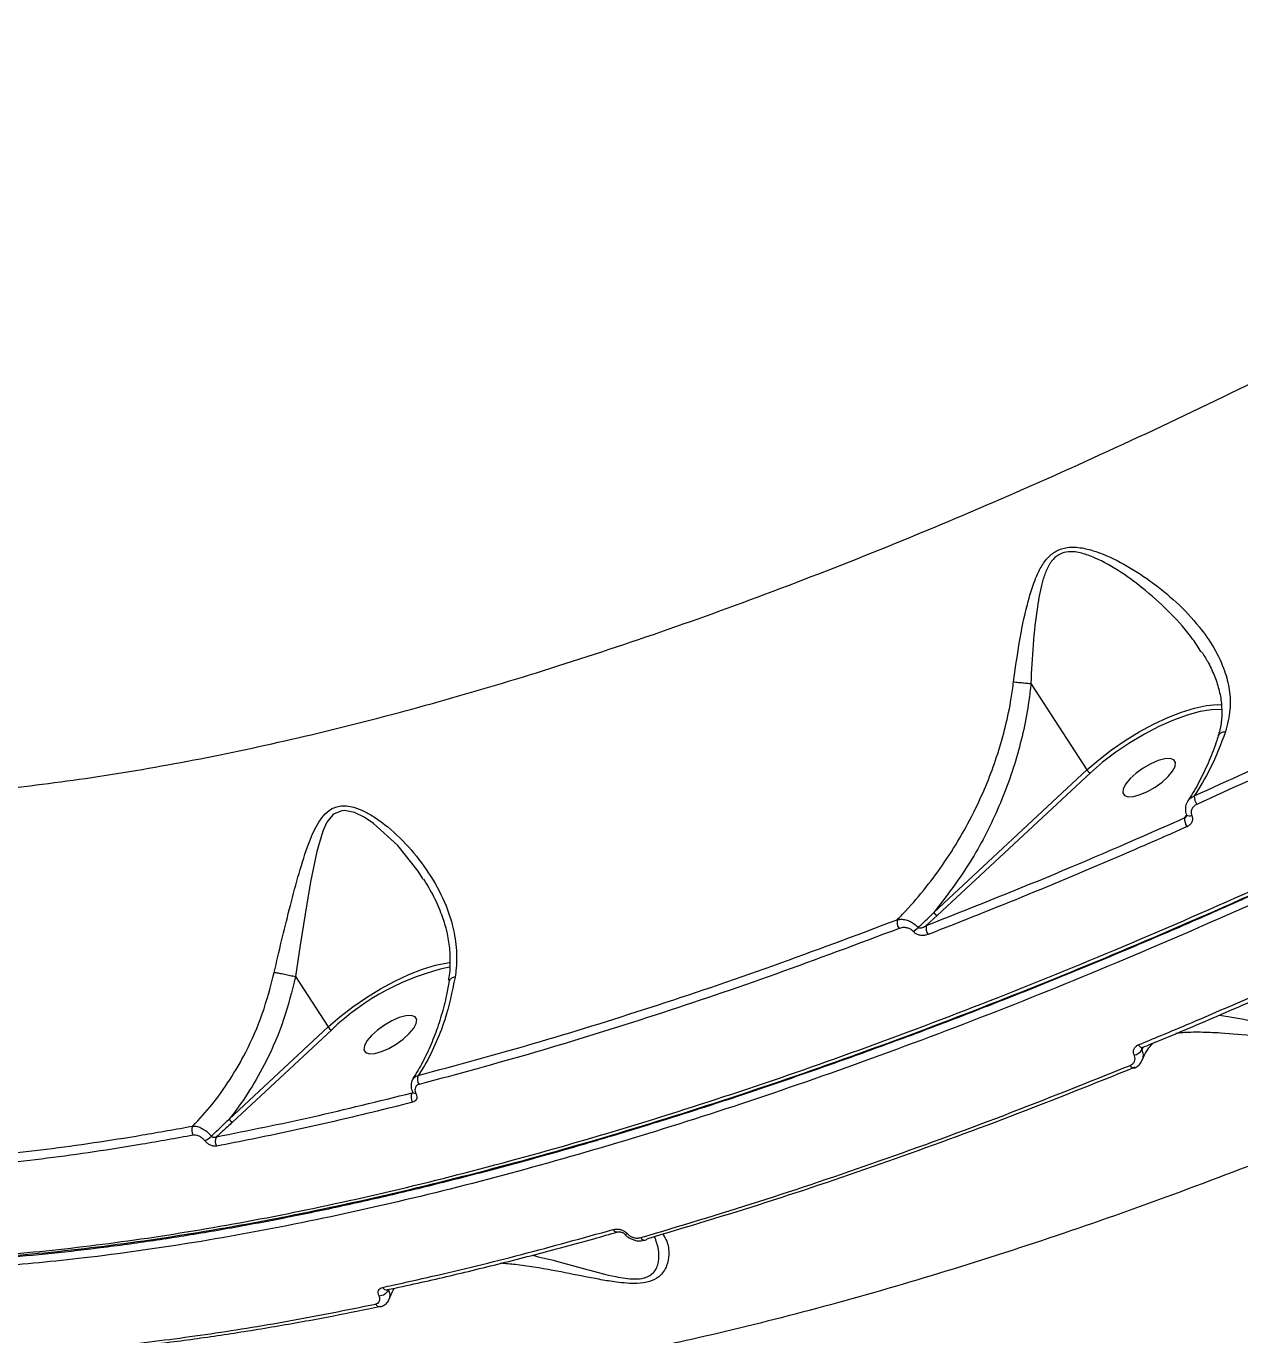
# Model space of a CAD drawing. Header units: millimetres. Extents: x -6523 to 7556, y -5559 to 6101.
# Drawn here: x 1346.2 to 1524.2, y -1875.1 to -1683.3 of the extents above; entities that cross this region are included whole.
import ezdxf

# ---------------------------------------------------------------- set-up
doc = ezdxf.new("R2010")
doc.units = ezdxf.units.MM
for name, color, linetype in [('DIKOM_ОБЪЕКТ', 7, 'Continuous'), ('DIKOM_РАЗМЕР_ЗОНА', 7, 'Continuous'), ('DIKOM_РАЗМЕР_ОБЪЕКТА', 7, 'Continuous')]:
    doc.layers.add(name, color=color, linetype=linetype)
doc.styles.add('style1', font='arial.ttf', dxfattribs={"width": 0.8})
doc.dimstyles.new('1-50', dxfattribs={"dimtxt": 300, "dimasz": 200, "dimexe": 100, "dimexo": 0, "dimgap": 100, "dimtad": 1, "dimtxsty": 'style1', "dimcen": 200, "dimclrd": 7, "dimclre": 7, "dimclrt": 7, "dimadec": 1, "dimazin": 2, "dimtfac": 1, "dimtmove": 0, "dimatfit": 2, "dimfxl": 0, "dimlwd": 25, "dimlwe": 18, "dimarcsym": 0})

# ---------------------------------------------------------------- blocks, each defined once
blk = doc.blocks.new('*D10')
at = {"layer": 'Defpoints', "color": 0, "transparency": 16777216}
for p in [(-1823.23, 4314.24), (3842.01, -3170.82), (6537.88, -3170.82)]:
    blk.add_point(p, dxfattribs=at)
at = {"layer": 'DIKOM_РАЗМЕР_ОБЪЕКТА', "color": 7, "lineweight": 18, "transparency": 16777216}
for p, q in [((-1823.23, 4314.24), (6637.88, 4314.24)), ((3842.01, -3170.82), (6637.88, -3170.82))]:
    blk.add_line(p, q, dxfattribs=at)
at = {"layer": 'DIKOM_РАЗМЕР_ОБЪЕКТА', "color": 7, "lineweight": 25, "transparency": 16777216}
blk.add_line((6537.88, 3914.24), (6537.88, -2770.82), dxfattribs=at)
at = {"layer": 'DIKOM_РАЗМЕР_ОБЪЕКТА', "color": 7, "transparency": 16777216}
for points in [[(6471.22, 3914.24), (6604.55, 3914.24), (6537.88, 4314.24)], [(6471.22, -2770.82), (6604.55, -2770.82), (6537.88, -3170.82)]]:
    blk.add_solid(points, dxfattribs=at)
at = {"layer": 'DIKOM_РАЗМЕР_ОБЪЕКТА', "color": 7, "transparency": 16777216, "insert": (6304.71, 207.11), "char_height": 300, "attachment_point": 5, "rotation": 90, "style": 'style1'}
blk.add_mtext('7500', dxfattribs=at)
blk = doc.blocks.new('*D11')
at = {"layer": 'Defpoints', "color": 0, "transparency": 16777216}
for p in [(-5022.71, -299.32), (4115.33, -1753.09), (4115.33, -4391.39)]:
    blk.add_point(p, dxfattribs=at)
at = {"layer": 'DIKOM_РАЗМЕР_ОБЪЕКТА', "color": 7, "lineweight": 18, "transparency": 16777216}
for p, q in [((-5022.71, -299.32), (-5022.71, -4491.39)), ((4115.33, -1753.09), (4115.33, -4491.39))]:
    blk.add_line(p, q, dxfattribs=at)
at = {"layer": 'DIKOM_РАЗМЕР_ОБЪЕКТА', "color": 7, "lineweight": 25, "transparency": 16777216}
blk.add_line((-4622.71, -4391.39), (3715.33, -4391.39), dxfattribs=at)
at = {"layer": 'DIKOM_РАЗМЕР_ОБЪЕКТА', "color": 7, "transparency": 16777216}
for points in [[(-4622.71, -4324.73), (-4622.71, -4458.06), (-5022.71, -4391.39)], [(3715.33, -4324.73), (3715.33, -4458.06), (4115.33, -4391.39)]]:
    blk.add_solid(points, dxfattribs=at)
at = {"layer": 'DIKOM_РАЗМЕР_ОБЪЕКТА', "color": 7, "transparency": 16777216, "insert": (-175.12, -4158.22), "char_height": 300, "attachment_point": 5, "style": 'style1'}
blk.add_mtext('9150', dxfattribs=at)
blk = doc.blocks.new('*D12')
at = {"layer": 'Defpoints', "color": 0, "transparency": 16777216}
for p in [(-6522.71, -395.62), (6102.86, -1877.31), (6102.86, -5458.89)]:
    blk.add_point(p, dxfattribs=at)
at = {"layer": 'DIKOM_РАЗМЕР_ЗОНА', "color": 7, "lineweight": 18, "transparency": 16777216}
for p, q in [((-6522.71, -395.62), (-6522.71, -5558.89)), ((6102.86, -1877.31), (6102.86, -5558.89))]:
    blk.add_line(p, q, dxfattribs=at)
at = {"layer": 'DIKOM_РАЗМЕР_ЗОНА', "color": 7, "lineweight": 25, "transparency": 16777216}
blk.add_line((-6122.71, -5458.89), (5702.86, -5458.89), dxfattribs=at)
at = {"layer": 'DIKOM_РАЗМЕР_ЗОНА', "color": 7, "transparency": 16777216}
for points in [[(-6122.71, -5392.23), (-6122.71, -5525.56), (-6522.71, -5458.89)], [(5702.86, -5392.23), (5702.86, -5525.56), (6102.86, -5458.89)]]:
    blk.add_solid(points, dxfattribs=at)
at = {"layer": 'DIKOM_РАЗМЕР_ЗОНА', "color": 7, "transparency": 16777216, "insert": (78.38, -5225.72), "char_height": 300, "attachment_point": 5, "style": 'style1'}
blk.add_mtext('12600', dxfattribs=at)
blk = doc.blocks.new('*D13')
at = {"layer": 'Defpoints', "color": 0, "transparency": 16777216}
for p in [(-2358.18, 6101.03), (4341.71, -4605.15), (7455.88, -4605.15)]:
    blk.add_point(p, dxfattribs=at)
at = {"layer": 'DIKOM_РАЗМЕР_ЗОНА', "color": 7, "lineweight": 18, "transparency": 16777216}
for p, q in [((-2358.18, 6101.03), (7555.88, 6101.03)), ((4341.71, -4605.15), (7555.88, -4605.15))]:
    blk.add_line(p, q, dxfattribs=at)
at = {"layer": 'DIKOM_РАЗМЕР_ЗОНА', "color": 7, "lineweight": 25, "transparency": 16777216}
blk.add_line((7455.88, 5701.03), (7455.88, -4205.15), dxfattribs=at)
at = {"layer": 'DIKOM_РАЗМЕР_ЗОНА', "color": 7, "transparency": 16777216}
for points in [[(7389.22, 5701.03), (7522.55, 5701.03), (7455.88, 6101.03)], [(7389.22, -4205.15), (7522.55, -4205.15), (7455.88, -4605.15)]]:
    blk.add_solid(points, dxfattribs=at)
at = {"layer": 'DIKOM_РАЗМЕР_ЗОНА', "color": 7, "transparency": 16777216, "insert": (7222.71, 375.61), "char_height": 300, "attachment_point": 5, "rotation": 90, "style": 'style1'}
blk.add_mtext('10700', dxfattribs=at)

msp = doc.modelspace()

# ---------------------------------------------------------------- linework, layer by layer
at = {"layer": 'DIKOM_ОБЪЕКТ', "color": 7, "linetype": 'Continuous', "lineweight": 15}
for p, q in [((1493.574, -1779.645), (1501.797, -1792.303)), ((1479.322, -1813.211), (1501.797, -1792.303)), ((1502.321, -1792.714), (1479.847, -1813.622)), ((1516.119, -1799.335), (1516.42, -1798.936)), ((1404.442, -1808.349), (1404.342, -1808.182)), ((1479.847, -1813.622), (1478.233, -1815.116)), ((1385.708, -1822.601), (1390.5, -1829.977)), ((1375.968, -1843.496), (1390.5, -1829.977)), ((1391.024, -1830.388), (1376.493, -1843.906)), ((1509.977, -1832.967), (1509.845, -1833.331)), ((1402.82, -1839.636), (1402.864, -1839.577)), ((1399.167, -1868.507), (1399.201, -1868.503)), ((1398.168, -1870.957), (1398.127, -1870.967))]:
    msp.add_line(p, q, dxfattribs=at)
at = {"layer": 'DIKOM_ОБЪЕКТ', "color": 7, "linetype": 'Continuous', "lineweight": 15, "flags": 128}
for points in [[(1501.797, -1792.303), (1503.525, -1790.801), (1505.408, -1789.347), (1507.405, -1787.972), (1509.474, -1786.707), (1511.568, -1785.58), (1513.643, -1784.614), (1515.653, -1783.831), (1517.555, -1783.247), (1519.308, -1782.875), (1520.873, -1782.724), (1521.621, -1782.734)], [(1521.601, -1783.44), (1521.57, -1783.438), (1520.084, -1783.473), (1518.376, -1783.748), (1516.488, -1784.256), (1514.466, -1784.985), (1512.358, -1785.919), (1510.216, -1787.033), (1508.09, -1788.302), (1506.034, -1789.695), (1504.095, -1791.177), (1502.321, -1792.714)], [(1514.723, -1791.778), (1514.789, -1791.201), (1514.542, -1790.804), (1514.002, -1790.619), (1513.213, -1790.661), (1512.238, -1790.927), (1511.157, -1791.394), (1510.057, -1792.025), (1509.027, -1792.77), (1508.151, -1793.567), (1507.5, -1794.351), (1507.126, -1795.061), (1507.059, -1795.638), (1507.306, -1796.034), (1507.846, -1796.219), (1508.636, -1796.178), (1509.61, -1795.912), (1510.692, -1795.445), (1511.792, -1794.814), (1512.821, -1794.069), (1513.698, -1793.272), (1514.349, -1792.487), (1514.723, -1791.778)], [(1404.342, -1808.182), (1403.722, -1807.147), (1400.703, -1803.373), (1397.164, -1800.152), (1395.793, -1799.232), (1394.361, -1798.545), (1392.914, -1798.257), (1392.494, -1798.286), (1391.401, -1798.725), (1391.182, -1798.898), (1390.336, -1799.95), (1389.722, -1801.255), (1388.841, -1804.233), (1387.931, -1808.715), (1387.141, -1813.461), (1386.415, -1817.991), (1385.702, -1822.592), (1385.702, -1822.596), (1385.702, -1822.596)], [(1517.177, -1799.006), (1516.961, -1799.053), (1516.767, -1799.068), (1516.605, -1799.049), (1516.486, -1798.999), (1516.417, -1798.92), (1516.415, -1798.918)], [(1390.5, -1829.977), (1392.228, -1828.475), (1394.111, -1827.02), (1396.109, -1825.646), (1398.177, -1824.381), (1400.271, -1823.254), (1402.346, -1822.288), (1404.356, -1821.504), (1406.258, -1820.921), (1408.011, -1820.549), (1408.451, -1820.486)], [(1403.426, -1829.452), (1403.492, -1828.875), (1403.246, -1828.478), (1402.706, -1828.293), (1401.916, -1828.335), (1400.942, -1828.6), (1399.86, -1829.068), (1398.76, -1829.699), (1397.73, -1830.443), (1396.854, -1831.24), (1396.203, -1832.025), (1395.829, -1832.735), (1395.763, -1833.311), (1396.009, -1833.708), (1396.549, -1833.893), (1397.339, -1833.851), (1398.313, -1833.586), (1399.395, -1833.119), (1400.495, -1832.487), (1401.524, -1831.743), (1402.401, -1830.946), (1403.052, -1830.161), (1403.426, -1829.452)], [(1509.913, -1832.999), (1509.836, -1833.015), (1509.743, -1832.997), (1509.641, -1832.945), (1509.535, -1832.86), (1509.429, -1832.745), (1509.326, -1832.604)], [(1508.717, -1836.002), (1508.713, -1836.003), (1508.631, -1836.016), (1508.538, -1835.994), (1508.438, -1835.94), (1508.335, -1835.856), (1508.232, -1835.743), (1508.133, -1835.607)], [(1403.37, -1839.713), (1403.215, -1839.717), (1403.084, -1839.696), (1402.981, -1839.653), (1402.911, -1839.588), (1402.897, -1839.564)], [(1433.995, -1860.328), (1434.019, -1860.347), (1434.055, -1860.359), (1434.101, -1860.36), (1434.157, -1860.352), (1434.222, -1860.334), (1434.295, -1860.307), (1434.374, -1860.27)]]:
    msp.add_lwpolyline(points, dxfattribs=at)
at = {"layer": 'DIKOM_ОБЪЕКТ', "color": 7, "linetype": 'Continuous', "lineweight": 15}
for centre, radius, start, end in [((1502.565, -1791.862), 0.886, 209.86848, 254.02901), ((1519.544, -1796.179), 2.007, 177.88606, 215.42532), ((1517.992, -1799.506), 1.881, 174.79602, 216.11671), ((1475.591, -1814.58), 1.651, 168.65153, 215.30012), ((1480.09, -1812.771), 0.885, 209.83826, 254.05923), ((1474.734, -1813.255), 3.147, 300.22431, 317.16892), ((1479.792, -1815.49), 1.603, 166.53302, 216.03094), ((1415.872, -1856.307), 35.906, 102.06943, 133.7914), ((1391.268, -1829.536), 0.886, 209.86107, 254.03642), ((1508.441, -1832.496), 1.634, 280.18281, 329.2686), ((1404.961, -1837.645), 1.354, 155.15244, 214.32222), ((1403.984, -1840.255), 1.319, 151.98629, 214.75831), ((1376.736, -1843.055), 0.885, 209.83826, 254.05923), ((1371.764, -1845.146), 1.272, 149.38537, 213.48844), ((1371.119, -1843.754), 3.171, 294.16802, 315.41004), ((1375.208, -1846.753), 1.257, 147.01034, 213.9554), ((1432.897, -1859.402), 0.633, 204.51366, 279.15717), ((1436.945, -1860.575), 0.646, 205.11585, 276.04552), ((1436.9, -1860.839), 0.395, 286.53777, 325.34856), ((1399.085, -1867.844), 0.665, 206.70048, 278.79638), ((1397.961, -1867.792), 1.573, 270.60914, 332.76129), ((1398.059, -1870.292), 0.679, 207.41945, 275.78003)]:
    msp.add_arc(centre, radius, start, end, dxfattribs=at)
for points, knots in [([(1896.514, -1532.898), (1894.405, -1535.661), (1888.721, -1543.105), (1878.689, -1555.396), (1866.235, -1569.765), (1852.788, -1584.381), (1838.372, -1599.197), (1823.009, -1614.169), (1807.038, -1628.965), (1790.529, -1643.538), (1773.561, -1657.849), (1755.857, -1672.131), (1737.448, -1686.33), (1718.383, -1700.395), (1699.08, -1714.017), (1679.612, -1727.159), (1660.054, -1739.795), (1640.085, -1752.133), (1619.76, -1764.114), (1599.141, -1775.688), (1578.683, -1786.601), (1558.452, -1796.828), (1538.508, -1806.366), (1518.526, -1815.369), (1498.576, -1823.781), (1478.728, -1831.559), (1459.421, -1838.531), (1440.707, -1844.692), (1422.627, -1850.056), (1404.885, -1854.709), (1387.558, -1858.604), (1370.72, -1861.708), (1355.418, -1863.859), (1341.577, -1865.189), (1329.099, -1865.834), (1317.183, -1865.868), (1305.871, -1865.283), (1295.282, -1864.088), (1285.464, -1862.291), (1277.316, -1860.2), (1272.608, -1858.55), (1270.691, -1857.879)], [0, 0, 0, 0, 0.01565226, 0.04216821, 0.06870456, 0.09522035, 0.1225065, 0.14981457, 0.17710085, 0.20361671, 0.23015307, 0.25666881, 0.28395493, 0.31126326, 0.33854925, 0.36506512, 0.39160119, 0.41811705, 0.44540335, 0.47271155, 0.49999758, 0.52651341, 0.55304974, 0.57956567, 0.60685169, 0.6341598, 0.66144598, 0.68796179, 0.71449806, 0.74101385, 0.76829978, 0.79560821, 0.82289417, 0.84597237, 0.86907736, 0.89218249, 0.91550648, 0.9388305, 0.96156391, 0.98434868, 1, 1, 1, 1]), ([(1869.65, -1619.993), (1866.017, -1623.844), (1858.745, -1631.551), (1847.107, -1643.176), (1834.972, -1654.811), (1822.144, -1666.589), (1808.633, -1678.483), (1794.447, -1690.465), (1779.81, -1702.339), (1764.326, -1714.409), (1747.985, -1726.63), (1730.803, -1738.946), (1713.107, -1751.101), (1694.939, -1763.043), (1676.352, -1774.723), (1657.776, -1785.869), (1639.277, -1796.457), (1620.916, -1806.474), (1602.371, -1816.096), (1583.699, -1825.268), (1564.964, -1833.949), (1546.595, -1841.938), (1528.645, -1849.226), (1511.16, -1855.818), (1493.837, -1861.827), (1476.747, -1867.205), (1459.955, -1871.918), (1444.893, -1875.603), (1431.483, -1878.421), (1419.584, -1880.544), (1408.048, -1882.208), (1396.92, -1883.404), (1386.246, -1884.13), (1376.031, -1884.377), (1366.236, -1884.182), (1360.12, -1883.649), (1357.062, -1883.382)], [0, 0, 0, 0, 0.0277653, 0.0555639, 0.0833623, 0.1111276, 0.1400314, 0.1689729, 0.1979142, 0.226818, 0.2582448, 0.2896958, 0.3211226, 0.3534673, 0.3858386, 0.4181832, 0.4495061, 0.4808532, 0.5121759, 0.5444125, 0.5766757, 0.6089125, 0.6401611, 0.6714336, 0.7026822, 0.734841, 0.7670266, 0.7991857, 0.8241463, 0.8491072, 0.8742669, 0.8994269, 0.9244694, 0.9495121, 0.9747561, 1, 1, 1, 1]), ([(1239.375, -1764.113), (1239.918, -1765.114), (1241.72, -1768.442), (1245.831, -1773.323), (1251.638, -1778.766), (1258.391, -1783.44), (1266.125, -1787.47), (1274.877, -1790.8), (1284.632, -1793.404), (1295.182, -1795.226), (1306.47, -1796.275), (1318.427, -1796.581), (1331.245, -1796.147), (1344.915, -1794.944), (1359.408, -1792.957), (1374.415, -1790.227), (1389.873, -1786.779), (1405.709, -1782.655), (1422.173, -1777.788), (1439.233, -1772.163), (1456.842, -1765.782), (1474.628, -1758.779), (1492.528, -1751.19), (1510.475, -1743.062), (1528.745, -1734.27), (1547.287, -1724.817), (1566.042, -1714.72), (1583.298, -1704.928), (1599.028, -1695.625), (1608.47, -1689.775), (1613.196, -1686.847)], [0, 0, 0, 0, 0.0161442, 0.0536236, 0.0900464, 0.1264971, 0.1629199, 0.2003996, 0.2379097, 0.2753895, 0.3118388, 0.348316, 0.3847652, 0.4222706, 0.4598059, 0.497311, 0.5338203, 0.5703573, 0.6068668, 0.6444315, 0.6820268, 0.7195915, 0.7561916, 0.7928201, 0.8294208, 0.8670767, 0.9047633, 0.9424195, 0.9711828, 1, 1, 1, 1]), ([(1250.596, -1846.137), (1251.498, -1846.842), (1254.811, -1849.429), (1261.665, -1853.07), (1271.025, -1857.012), (1281.367, -1860.057), (1292.53, -1862.296), (1304.718, -1863.748), (1317.927, -1864.378), (1332.137, -1864.163), (1346.859, -1863.12), (1361.992, -1861.306), (1377.435, -1858.795), (1393.62, -1855.523), (1410.525, -1851.471), (1428.11, -1846.634), (1446.236, -1841.044), (1464.856, -1834.702), (1483.916, -1827.626), (1503.481, -1819.783), (1523.504, -1811.168), (1543.925, -1801.794), (1564.296, -1791.865), (1584.545, -1781.43), (1604.61, -1770.545), (1624.817, -1759.032), (1645.103, -1746.908), (1665.388, -1734.193), (1684.061, -1721.977), (1695.826, -1713.884), (1701.028, -1710.305)], [0, 0, 0, 0, 0.0140766, 0.0516775, 0.089248, 0.1257579, 0.1622958, 0.1988057, 0.2363761, 0.2739772, 0.3115476, 0.3467429, 0.3819632, 0.4171586, 0.4533005, 0.4894697, 0.5256114, 0.5621214, 0.5986595, 0.6351697, 0.67274, 0.7103412, 0.7479116, 0.7844216, 0.8209595, 0.8574694, 0.8950401, 0.9326413, 0.9702116, 1, 1, 1, 1]), ([(1250.681, -1846.459), (1251.284, -1846.904), (1253.081, -1848.235), (1256.348, -1850.249), (1260.47, -1852.515), (1264.868, -1854.59), (1269.525, -1856.486), (1274.433, -1858.194), (1279.571, -1859.709), (1284.922, -1861.022), (1290.478, -1862.132), (1296.24, -1863.042), (1302.211, -1863.752), (1308.391, -1864.264), (1314.781, -1864.576), (1321.385, -1864.691), (1328.202, -1864.606), (1335.236, -1864.324), (1342.49, -1863.841), (1349.95, -1863.161), (1357.582, -1862.286), (1365.361, -1861.216), (1373.274, -1859.956), (1381.33, -1858.505), (1389.527, -1856.863), (1397.866, -1855.031), (1406.348, -1853.008), (1414.972, -1850.795), (1423.737, -1848.391), (1432.645, -1845.798), (1441.695, -1843.013), (1450.878, -1840.04), (1460.169, -1836.888), (1469.54, -1833.565), (1478.971, -1830.078), (1488.459, -1826.429), (1498.004, -1822.618), (1507.608, -1818.646), (1517.269, -1814.511), (1526.988, -1810.214), (1536.764, -1805.756), (1546.598, -1801.137), (1556.489, -1796.355), (1566.432, -1791.414), (1576.406, -1786.324), (1586.377, -1781.102), (1596.321, -1775.761), (1606.229, -1770.305), (1616.104, -1764.733), (1625.945, -1759.046), (1635.754, -1753.244), (1645.529, -1747.326), (1655.27, -1741.294), (1664.978, -1735.149), (1674.645, -1728.88), (1681.46, -1724.4), (1685.03, -1721.984), (1685.414, -1721.725)], [0, 0, 0, 0, 0.0093141, 0.027793, 0.0463396, 0.0649741, 0.0837158, 0.1025568, 0.1213783, 0.140095, 0.1587398, 0.1773319, 0.1958915, 0.2144378, 0.2329911, 0.2515655, 0.270181, 0.2888582, 0.3076179, 0.3264756, 0.3453279, 0.3640495, 0.3827101, 0.4013251, 0.4199093, 0.4384781, 0.4570465, 0.4756265, 0.494231, 0.5128758, 0.531575, 0.5503444, 0.5691364, 0.5878684, 0.606536, 0.6251541, 0.6437377, 0.6623022, 0.6808622, 0.6994315, 0.718021, 0.736646, 0.755322, 0.7740628, 0.7928535, 0.8116062, 0.8302854, 0.8489118, 0.8675003, 0.8860651, 0.9046218, 0.9231846, 0.941764, 0.9603745, 0.9790308, 0.9977481, 1, 1, 1, 1]), ([(1287.435, -1861.147), (1291.184, -1861.829), (1298.709, -1863.198), (1311.261, -1864.257), (1324.786, -1864.552), (1339.311, -1863.984), (1354.494, -1862.587), (1370.274, -1860.38), (1386.569, -1857.404), (1403.645, -1853.613), (1421.476, -1848.983), (1440.017, -1843.51), (1458.86, -1837.315), (1477.932, -1830.436), (1497.158, -1822.927), (1516.853, -1814.663), (1536.966, -1805.642), (1557.436, -1795.878), (1577.812, -1785.584), (1598.027, -1774.811), (1618.017, -1763.611), (1638.114, -1751.813), (1658.223, -1739.397), (1673.865, -1729.406), (1682.612, -1723.476), (1684.77, -1722.013)], [0, 0, 0, 0, 0.0438133, 0.0879535, 0.1333756, 0.1788345, 0.2242568, 0.2683969, 0.312571, 0.3567108, 0.4021332, 0.4475923, 0.4930146, 0.5371544, 0.5813287, 0.6254687, 0.6708908, 0.71635, 0.7617724, 0.8059124, 0.8500866, 0.8942264, 0.9396491, 0.9851083, 1, 1, 1, 1]), ([(1491.034, -1779.388), (1491.295, -1777.48), (1491.823, -1773.621), (1492.841, -1768.616), (1493.905, -1765.002), (1494.916, -1762.739), (1495.905, -1761.239), (1497.245, -1760.115), (1499.024, -1759.558), (1501.055, -1759.683), (1503.887, -1760.463), (1507.281, -1762.082), (1511.235, -1764.616), (1515.002, -1767.685), (1518.145, -1771.007), (1520.516, -1774.401), (1521.991, -1777.512), (1522.747, -1780.559), (1522.915, -1783.568), (1522.387, -1785.615), (1522.108, -1786.697)], [0, 0, 0, 0, 0.0863535, 0.1746764, 0.2336178, 0.2635123, 0.2941156, 0.3212037, 0.3485626, 0.3826665, 0.4154254, 0.484431, 0.5550128, 0.6333673, 0.7133061, 0.7760741, 0.8404063, 0.8905377, 0.9421307, 1, 1, 1, 1]), ([(1518.562, -1775), (1518.169, -1774.382), (1516.916, -1772.41), (1514.176, -1769.361), (1510.613, -1766.093), (1506.879, -1763.27), (1503.692, -1761.451), (1501.049, -1760.466), (1499.282, -1760.207), (1498.163, -1760.488), (1497.309, -1760.938), (1496.486, -1761.729), (1495.729, -1763.174), (1495.028, -1765.405), (1494.374, -1768.967), (1493.85, -1773.914), (1493.645, -1777.727), (1493.566, -1779.637), (1493.566, -1779.639)], [0, 0, 0, 0, 0.0495219, 0.1577458, 0.2660598, 0.3602892, 0.4542533, 0.4967566, 0.5392453, 0.5670704, 0.5721873, 0.6051248, 0.6439128, 0.6829661, 0.7618246, 0.8808549, 0.999881, 1, 1, 1, 1]), ([(1517.537, -1796.105), (1522.561, -1793.822), (1532.607, -1789.255), (1547.826, -1781.924), (1563.13, -1774.276), (1573.378, -1768.878), (1578.502, -1766.179)], [0, 0, 0, 0, 0.2490995, 0.498198, 0.749098, 1, 1, 1, 1]), ([(1579.009, -1767.35), (1573.91, -1770.035), (1563.713, -1775.407), (1548.411, -1783.058), (1533.121, -1790.427), (1522.979, -1795.037), (1517.908, -1797.343)], [0, 0, 0, 0, 0.2491001, 0.4981994, 0.7491004, 1, 1, 1, 1]), ([(1518.603, -1774.968), (1518.912, -1775.451), (1519.627, -1776.568), (1520.487, -1778.413), (1521.182, -1780.443), (1521.563, -1782.503), (1521.601, -1784.508), (1521.416, -1786.106), (1521.095, -1787.031), (1520.994, -1787.321)], [0, 0, 0, 0, 0.12292, 0.2841698, 0.4521515, 0.6174962, 0.7773206, 0.9300702, 1, 1, 1, 1]), ([(1473.972, -1814.255), (1474.382, -1813.833), (1475.841, -1812.326), (1478.211, -1809.553), (1480.985, -1805.795), (1483.516, -1801.753), (1486.258, -1796.528), (1488.39, -1791.206), (1489.891, -1785.917), (1490.634, -1782.384), (1490.927, -1780.193), (1491.034, -1779.388)], [0, 0, 0, 0, 0.0465618, 0.1660343, 0.2855035, 0.4082659, 0.531018, 0.7327751, 0.8363389, 0.9398816, 1, 1, 1, 1]), ([(1493.574, -1779.645), (1493.48, -1780.488), (1493.231, -1782.746), (1492.558, -1786.377), (1491.496, -1790.53), (1490.138, -1794.613), (1487.936, -1799.969), (1484.546, -1806.429), (1481.077, -1810.934), (1479.322, -1813.211)], [0, 0, 0, 0, 0.0670812, 0.179639, 0.2922146, 0.4079235, 0.523645, 0.7591272, 1, 1, 1, 1]), ([(1491.034, -1779.388), (1491.078, -1779.392), (1491.367, -1779.419), (1491.961, -1779.475), (1492.815, -1779.56), (1493.315, -1779.612), (1493.566, -1779.639)], [0, 0, 0, 0, 0.0562147, 0.3685278, 0.6843214, 1, 1, 1, 1]), ([(1493.566, -1779.639), (1493.567, -1779.639), (1493.569, -1779.64), (1493.572, -1779.642), (1493.573, -1779.644), (1493.574, -1779.645)], [0, 0, 0, 0, 0.2959284, 0.7060599, 1, 1, 1, 1]), ([(1521.026, -1787.316), (1520.963, -1787.534), (1520.593, -1788.803), (1519.734, -1790.963), (1518.436, -1793.74), (1517.372, -1795.687), (1516.704, -1796.632), (1516.582, -1796.804)], [0, 0, 0, 0, 0.0600111, 0.3504259, 0.6418921, 0.9345776, 1, 1, 1, 1]), ([(1522.108, -1786.697), (1521.414, -1788.531), (1520.129, -1791.93), (1518.355, -1794.789), (1517.537, -1796.105)], [0, 0, 0, 0, 0.5395054, 1, 1, 1, 1]), ([(1522.108, -1786.697), (1522.071, -1786.702), (1521.833, -1786.731), (1521.441, -1786.854), (1521.112, -1787.08), (1521.077, -1787.281), (1521.067, -1787.344)], [0, 0, 0, 0, 0.0642888, 0.4227239, 0.8209318, 1, 1, 1, 1]), ([(1516.618, -1796.838), (1516.529, -1796.964), (1516.289, -1797.305), (1516.196, -1798.003), (1516.233, -1798.611), (1516.412, -1798.88), (1516.431, -1798.909)], [0, 0, 0, 0, 0.2110987, 0.5682209, 0.9528128, 1, 1, 1, 1]), ([(1516.628, -1796.836), (1516.698, -1796.718), (1516.893, -1796.386), (1517.286, -1796.215), (1517.537, -1796.105)], [0, 0, 0, 0, 0.3575293, 1, 1, 1, 1]), ([(1517.908, -1797.343), (1517.749, -1797.433), (1517.431, -1797.615), (1517.142, -1798.047), (1517.029, -1798.534), (1517.129, -1798.853), (1517.177, -1799.006)], [0, 0, 0, 0, 0.2583485, 0.5167664, 0.7678262, 1, 1, 1, 1]), ([(1382.601, -1821.976), (1382.956, -1820.427), (1383.665, -1817.328), (1384.844, -1812.633), (1386.054, -1807.984), (1387.311, -1803.898), (1388.475, -1801.018), (1389.551, -1799.259), (1390.638, -1798.118), (1392.223, -1797.417), (1394.098, -1797.632), (1395.837, -1798.343), (1398.182, -1799.719), (1401.123, -1802.157), (1404.311, -1805.862), (1406.914, -1809.97), (1408.573, -1814.048), (1409.334, -1817.877), (1409.404, -1820.633), (1409.182, -1822.226), (1409.121, -1822.663)], [0, 0, 0, 0, 0.0712956, 0.1426945, 0.2203416, 0.2979578, 0.3555843, 0.3853398, 0.4149606, 0.4491121, 0.4886685, 0.5175499, 0.5465109, 0.6250135, 0.7037142, 0.7839245, 0.8640153, 0.9212528, 0.9784135, 1, 1, 1, 1]), ([(1478.233, -1815.116), (1484.478, -1812.648), (1496.985, -1807.703), (1509.735, -1802.127), (1516.119, -1799.335)], [0, 0, 0, 0, 0.4992758, 1, 1, 1, 1]), ([(1516.119, -1799.335), (1516.194, -1799.281), (1516.294, -1799.208), (1516.362, -1799.107), (1516.379, -1799.081)], [0, 0, 0, 0, 0.7488598, 1, 1, 1, 1]), ([(1516.412, -1798.915), (1516.418, -1798.931), (1516.438, -1798.981), (1516.437, -1799.002), (1516.397, -1799.056), (1516.379, -1799.081)], [0, 0, 0, 0, 0.1921521, 0.627076, 1, 1, 1, 1]), ([(1517.177, -1799.006), (1517.225, -1799.155), (1517.322, -1799.464), (1517.215, -1799.936), (1516.935, -1800.354), (1516.627, -1800.528), (1516.472, -1800.615)], [0, 0, 0, 0, 0.2338771, 0.4825357, 0.7413284, 1, 1, 1, 1]), ([(1516.472, -1800.615), (1515.907, -1800.865), (1513.081, -1802.118), (1505.29, -1805.519), (1493.146, -1810.652), (1483.382, -1814.504), (1478.496, -1816.432)], [0, 0, 0, 0, 0.0441407, 0.2207129, 0.6100147, 1, 1, 1, 1]), ([(1404.499, -1808.311), (1405.005, -1809.144), (1406.023, -1810.819), (1407.112, -1813.328), (1407.884, -1815.764), (1408.312, -1818.128), (1408.403, -1820.555), (1408.336, -1822.251), (1408.142, -1823.117), (1408.128, -1823.181)], [0, 0, 0, 0, 0.1831836, 0.3682612, 0.5176141, 0.6752903, 0.8333997, 0.9876777, 1, 1, 1, 1]), ([(1403.733, -1837.076), (1409.317, -1835.569), (1420.484, -1832.554), (1437.875, -1827.14), (1455.672, -1821.13), (1467.872, -1816.547), (1473.972, -1814.255)], [0, 0, 0, 0, 0.2485973, 0.4971942, 0.7485958, 1, 1, 1, 1]), ([(1473.972, -1814.255), (1474.141, -1814.227), (1474.532, -1814.161), (1475.207, -1814.248), (1475.909, -1814.502), (1476.549, -1814.882), (1476.876, -1815.223), (1477.042, -1815.395)], [0, 0, 0, 0, 0.1742168, 0.4036096, 0.6052253, 0.8000783, 1, 1, 1, 1]), ([(1477.042, -1815.395), (1477.147, -1815.295), (1477.911, -1814.571), (1478.669, -1813.841), (1479.322, -1813.211)], [0, 0, 0, 0, 0.1380534, 1, 1, 1, 1]), ([(1474.244, -1815.534), (1468.198, -1817.806), (1456.105, -1822.35), (1438.328, -1828.363), (1420.824, -1833.822), (1409.503, -1836.88), (1403.843, -1838.409)], [0, 0, 0, 0, 0.2485956, 0.4971938, 0.7485968, 1, 1, 1, 1]), ([(1476.318, -1815.975), (1476.215, -1815.874), (1476.011, -1815.671), (1475.588, -1815.481), (1475.113, -1815.387), (1474.645, -1815.406), (1474.366, -1815.495), (1474.244, -1815.534)], [0, 0, 0, 0, 0.1888699, 0.3774226, 0.5791791, 0.8164129, 1, 1, 1, 1]), ([(1478.496, -1816.432), (1478.369, -1816.473), (1478.073, -1816.568), (1477.577, -1816.587), (1477.077, -1816.486), (1476.637, -1816.288), (1476.424, -1816.08), (1476.318, -1815.975)], [0, 0, 0, 0, 0.18253171, 0.42378389, 0.62746628, 0.81341709, 1, 1, 1, 1]), ([(1477.042, -1815.395), (1477.068, -1815.413), (1477.113, -1815.443), (1477.234, -1815.471), (1477.419, -1815.466), (1477.69, -1815.396), (1477.971, -1815.276), (1478.153, -1815.165), (1478.233, -1815.116)], [0, 0, 0, 0, 0.0762108, 0.1323251, 0.2954389, 0.5060773, 0.7823267, 1, 1, 1, 1]), ([(1509.326, -1832.604), (1509.885, -1832.373), (1512.675, -1831.22), (1519.588, -1828.314), (1530.115, -1823.758), (1538.456, -1819.96), (1542.629, -1818.059)], [0, 0, 0, 0, 0.0507704, 0.2538565, 0.6266981, 1, 1, 1, 1]), ([(1509.912, -1832.993), (1510.344, -1832.818), (1513.989, -1831.335), (1520.915, -1828.387), (1530.686, -1824.131), (1538.114, -1820.812), (1542.288, -1818.873), (1543.173, -1818.462)], [0, 0, 0, 0, 0.0394752, 0.3329812, 0.6271057, 0.9209609, 1, 1, 1, 1]), ([(1548.925, -1818.319), (1548.998, -1818.429), (1549.265, -1818.833), (1549.545, -1820.183), (1549.6, -1822.572), (1549.049, -1825.576), (1548.103, -1827.988), (1547.127, -1829.535), (1546.068, -1830.707), (1544.572, -1831.702), (1542.694, -1832.31), (1540.743, -1832.56), (1538.263, -1832.593), (1535.269, -1832.365), (1531.123, -1831.881), (1526.375, -1831.283), (1521.855, -1830.867), (1518.341, -1830.734), (1516.098, -1830.769), (1515.159, -1830.89), (1514.846, -1830.931)], [0, 0, 0, 0, 0.0207751, 0.0762227, 0.1714928, 0.2696026, 0.3303144, 0.3611106, 0.3925888, 0.4288396, 0.4610835, 0.4921829, 0.5245129, 0.5811016, 0.6389223, 0.7345177, 0.8330133, 0.8987925, 0.9662746, 1, 1, 1, 1]), ([(1521.205, -1828.245), (1521.631, -1828.303), (1523.457, -1828.554), (1527.21, -1829.318), (1531.66, -1830.285), (1535.569, -1831.135), (1538.475, -1831.607), (1540.788, -1831.748), (1542.535, -1831.596), (1544.089, -1831.137), (1545.348, -1830.199), (1546.166, -1829.07), (1546.862, -1827.532), (1547.405, -1825.109), (1547.543, -1822.033), (1547.144, -1820.18), (1546.947, -1819.267)], [0, 0, 0, 0, 0.0387804, 0.1661108, 0.2935415, 0.3669448, 0.4401382, 0.4885737, 0.517108, 0.5545929, 0.5969878, 0.6350667, 0.6733215, 0.750747, 0.877227, 1, 1, 1, 1]), ([(1370.669, -1844.498), (1371.606, -1843.483), (1373.549, -1841.376), (1376.147, -1837.736), (1378.699, -1833.314), (1381.019, -1828.076), (1382.07, -1824.024), (1382.601, -1821.976)], [0, 0, 0, 0, 0.1665448, 0.3455491, 0.526762, 0.7607831, 1, 1, 1, 1]), ([(1382.601, -1821.976), (1382.636, -1821.98), (1382.849, -1822.006), (1383.34, -1822.081), (1384.124, -1822.227), (1384.968, -1822.409), (1385.457, -1822.533), (1385.702, -1822.596)], [0, 0, 0, 0, 0.0429015, 0.2679962, 0.5120053, 0.755987, 1, 1, 1, 1]), ([(1385.708, -1822.601), (1385.182, -1824.723), (1384.117, -1829.015), (1381.739, -1834.55), (1379.079, -1839.283), (1377.142, -1842.027), (1376.056, -1843.385), (1375.968, -1843.496)], [0, 0, 0, 0, 0.2754298, 0.5570765, 0.7678017, 0.9811406, 1, 1, 1, 1]), ([(1385.702, -1822.596), (1385.703, -1822.596), (1385.705, -1822.597), (1385.707, -1822.6), (1385.708, -1822.601)], [0, 0, 0, 0, 0.4168825, 1, 1, 1, 1]), ([(1408.241, -1823.205), (1408.124, -1823.9), (1407.828, -1825.65), (1407.128, -1828.306), (1406.178, -1831.173), (1405.028, -1833.852), (1403.934, -1835.986), (1403.169, -1837.125), (1402.901, -1837.524)], [0, 0, 0, 0, 0.1255001, 0.3160582, 0.5081318, 0.7014149, 0.8955139, 1, 1, 1, 1]), ([(1409.121, -1822.663), (1408.673, -1824.799), (1407.937, -1828.315), (1406.216, -1832.679), (1404.853, -1835.332), (1403.961, -1836.722), (1403.733, -1837.076)], [0, 0, 0, 0, 0.3957879, 0.6516329, 0.911001, 1, 1, 1, 1]), ([(1409.121, -1822.663), (1409.087, -1822.67), (1408.936, -1822.703), (1408.631, -1822.808), (1408.341, -1822.984), (1408.319, -1823.156), (1408.311, -1823.219)], [0, 0, 0, 0, 0.0722207, 0.3160892, 0.7499643, 1, 1, 1, 1]), ([(1508.73, -1834.104), (1508.718, -1834.076), (1508.646, -1833.91), (1508.59, -1833.588), (1508.681, -1833.174), (1508.927, -1832.818), (1509.193, -1832.675), (1509.326, -1832.604)], [0, 0, 0, 0, 0.0478849, 0.2856798, 0.5236306, 0.7617604, 1, 1, 1, 1]), ([(1509.828, -1833.063), (1509.818, -1833.097), (1509.795, -1833.172), (1509.817, -1833.268), (1509.841, -1833.322), (1509.845, -1833.331)], [0, 0, 0, 0, 0.3967331, 0.8987429, 1, 1, 1, 1]), ([(1509.825, -1833.063), (1509.826, -1833.06), (1509.827, -1833.056), (1509.856, -1833.019), (1509.906, -1833.003), (1509.91, -1833.001)], [0, 0, 0, 0, 0.5373162, 0.953153, 1, 1, 1, 1]), ([(1509.845, -1833.331), (1509.865, -1833.379), (1509.984, -1833.662), (1510.085, -1834.185), (1509.954, -1834.614), (1509.893, -1834.814)], [0, 0, 0, 0, 0.0976697, 0.5775757, 1, 1, 1, 1]), ([(1509.902, -1834.864), (1509.915, -1834.825), (1510.1, -1834.293), (1510.548, -1833.53), (1511.08, -1832.725), (1511.421, -1832.423), (1511.523, -1832.332)], [0, 0, 0, 0, 0.0319748, 0.4267227, 0.8286115, 1, 1, 1, 1]), ([(1436.36, -1860.849), (1442.095, -1859.134), (1453.566, -1855.703), (1471.359, -1849.678), (1489.522, -1843.066), (1501.929, -1838.094), (1508.133, -1835.607)], [0, 0, 0, 0, 0.2485955, 0.4971893, 0.7485942, 1, 1, 1, 1]), ([(1508.133, -1835.607), (1508.266, -1835.537), (1508.533, -1835.395), (1508.778, -1835.038), (1508.87, -1834.624), (1508.815, -1834.3), (1508.742, -1834.133), (1508.73, -1834.104)], [0, 0, 0, 0, 0.2377624, 0.4754506, 0.7135352, 0.9514998, 1, 1, 1, 1]), ([(1508.712, -1835.99), (1508.757, -1835.976), (1509.08, -1835.871), (1509.559, -1835.496), (1509.785, -1835.023), (1509.887, -1834.808)], [0, 0, 0, 0, 0.0811555, 0.582566, 1, 1, 1, 1]), ([(1402.975, -1837.61), (1402.931, -1837.661), (1402.737, -1837.89), (1402.639, -1838.439), (1402.669, -1839.06), (1402.852, -1839.415), (1402.923, -1839.553)], [0, 0, 0, 0, 0.1000826, 0.4418804, 0.7820232, 1, 1, 1, 1]), ([(1402.996, -1837.59), (1403.053, -1837.499), (1403.21, -1837.247), (1403.529, -1837.143), (1403.733, -1837.076)], [0, 0, 0, 0, 0.36297704, 1, 1, 1, 1]), ([(1508.835, -1835.882), (1502.714, -1838.335), (1490.473, -1843.241), (1472.413, -1849.824), (1454.587, -1855.869), (1443.013, -1859.332), (1437.225, -1861.063)], [0, 0, 0, 0, 0.2485967, 0.4971902, 0.7485968, 1, 1, 1, 1]), ([(1374.154, -1846.069), (1378.821, -1845.136), (1388.165, -1843.27), (1397.931, -1840.848), (1402.82, -1839.636)], [0, 0, 0, 0, 0.4994474, 1, 1, 1, 1]), ([(1402.82, -1839.636), (1402.863, -1839.619), (1402.927, -1839.595), (1402.961, -1839.543), (1402.972, -1839.526)], [0, 0, 0, 0, 0.6777002, 1, 1, 1, 1]), ([(1402.891, -1839.558), (1402.899, -1839.574), (1402.926, -1839.623), (1402.927, -1839.661), (1402.928, -1839.652), (1402.928, -1839.65)], [0, 0, 0, 0, 0.2606873, 0.8240787, 1, 1, 1, 1]), ([(1403.843, -1838.409), (1403.724, -1838.455), (1403.485, -1838.547), (1403.276, -1838.84), (1403.211, -1839.206), (1403.279, -1839.514), (1403.356, -1839.682), (1403.37, -1839.713)], [0, 0, 0, 0, 0.236416, 0.472592, 0.7091082, 0.9458056, 1, 1, 1, 1]), ([(1402.901, -1841.007), (1402.401, -1841.135), (1399.902, -1841.771), (1393.78, -1843.275), (1384.637, -1845.376), (1377.658, -1846.762), (1374.166, -1847.455)], [0, 0, 0, 0, 0.0507686, 0.2538473, 0.6266952, 1, 1, 1, 1]), ([(1403.37, -1839.713), (1403.384, -1839.744), (1403.461, -1839.91), (1403.528, -1840.216), (1403.464, -1840.581), (1403.256, -1840.87), (1403.019, -1840.962), (1402.901, -1841.007)], [0, 0, 0, 0, 0.0534801, 0.2897398, 0.5263721, 0.7631501, 1, 1, 1, 1]), ([(1373.377, -1845.98), (1373.433, -1845.926), (1374.302, -1845.105), (1375.163, -1844.274), (1375.968, -1843.496)], [0, 0, 0, 0, 0.0646385, 1, 1, 1, 1]), ([(1310.766, -1850.288), (1314.774, -1850.276), (1322.791, -1850.253), (1335.643, -1849.42), (1349.089, -1847.988), (1360.857, -1846.267), (1368.181, -1844.946), (1370.669, -1844.498)], [0, 0, 0, 0, 0.2203104, 0.4406214, 0.6630833, 0.8855454, 1, 1, 1, 1]), ([(1370.669, -1844.498), (1370.733, -1844.495), (1370.982, -1844.483), (1371.487, -1844.589), (1372.17, -1844.909), (1372.84, -1845.383), (1373.197, -1845.781), (1373.377, -1845.98)], [0, 0, 0, 0, 0.0812186, 0.3161889, 0.5445797, 0.7718231, 1, 1, 1, 1]), ([(1376.493, -1843.906), (1375.988, -1844.374), (1375.21, -1845.095), (1374.428, -1845.816), (1374.154, -1846.069)], [0, 0, 0, 0, 0.6494598, 1, 1, 1, 1]), ([(1370.703, -1845.848), (1368.209, -1846.297), (1360.915, -1847.613), (1349.208, -1849.327), (1335.766, -1850.768), (1322.833, -1851.614), (1314.718, -1851.64), (1310.66, -1851.652)], [0, 0, 0, 0, 0.1144536, 0.3347653, 0.5550748, 0.7775366, 1, 1, 1, 1]), ([(1372.417, -1846.646), (1372.309, -1846.527), (1372.094, -1846.287), (1371.675, -1846.019), (1371.24, -1845.853), (1370.911, -1845.817), (1370.745, -1845.841), (1370.703, -1845.848)], [0, 0, 0, 0, 0.22574765, 0.45136808, 0.68015473, 0.91762233, 1, 1, 1, 1]), ([(1374.166, -1847.455), (1374.122, -1847.461), (1373.952, -1847.487), (1373.614, -1847.451), (1373.169, -1847.282), (1372.744, -1847.009), (1372.526, -1846.767), (1372.417, -1846.646)], [0, 0, 0, 0, 0.0825663, 0.3216668, 0.5512936, 0.7756644, 1, 1, 1, 1]), ([(1373.377, -1845.98), (1373.412, -1846.012), (1373.452, -1846.049), (1373.555, -1846.104), (1373.687, -1846.144), (1373.888, -1846.149), (1374.046, -1846.114), (1374.132, -1846.078), (1374.154, -1846.069)], [0, 0, 0, 0, 0.1724106, 0.1986671, 0.4120653, 0.6483833, 0.9085304, 1, 1, 1, 1]), ([(1398.491, -1868.143), (1398.973, -1868.039), (1401.385, -1867.52), (1408.108, -1866.01), (1418.822, -1863.409), (1427.818, -1860.914), (1432.32, -1859.665)], [0, 0, 0, 0, 0.04414201, 0.22071925, 0.61001565, 1, 1, 1, 1]), ([(1399.184, -1868.481), (1400.671, -1868.166), (1404.934, -1867.263), (1412.127, -1865.565), (1420.742, -1863.393), (1427.7, -1861.539), (1431.824, -1860.348), (1432.994, -1860.01)], [0, 0, 0, 0, 0.1365404, 0.3915548, 0.645906, 0.8995406, 1, 1, 1, 1]), ([(1439.584, -1860.341), (1439.798, -1860.678), (1440.338, -1861.524), (1440.55, -1863.171), (1440.316, -1864.728), (1439.752, -1865.844), (1439.01, -1866.671), (1437.745, -1867.352), (1435.596, -1867.665), (1433.068, -1867.449), (1430.509, -1867.032), (1427.396, -1866.426), (1423.194, -1865.6), (1418.988, -1864.851), (1416.516, -1864.671), (1415.796, -1864.618)], [0, 0, 0, 0, 0.0777994, 0.1954913, 0.289062, 0.3364822, 0.3848287, 0.4419788, 0.499622, 0.5771912, 0.6333541, 0.6896009, 0.8063759, 0.9435897, 1, 1, 1, 1]), ([(1420.449, -1863.446), (1421.622, -1863.714), (1424.217, -1864.305), (1428.297, -1865.514), (1431.719, -1866.41), (1434.096, -1866.834), (1435.535, -1866.956), (1436.518, -1866.86), (1437.476, -1866.579), (1438.213, -1866.098), (1438.744, -1865.257), (1439.059, -1864.089), (1439.034, -1862.486), (1438.608, -1861.329), (1438.38, -1860.709)], [0, 0, 0, 0, 0.1193017, 0.2638255, 0.4074004, 0.4535739, 0.4995736, 0.5547697, 0.5655353, 0.6314635, 0.6892578, 0.7472736, 0.8646656, 1, 1, 1, 1]), ([(1432.32, -1859.665), (1432.426, -1859.641), (1432.689, -1859.582), (1433.142, -1859.602), (1433.622, -1859.734), (1434.052, -1859.952), (1434.266, -1860.164), (1434.374, -1860.27)], [0, 0, 0, 0, 0.1655018, 0.4120567, 0.6200538, 0.8097067, 1, 1, 1, 1]), ([(1432.992, -1860.039), (1433.022, -1860.028), (1433.104, -1859.999), (1433.341, -1860.001), (1433.594, -1860.064), (1433.783, -1860.154), (1433.904, -1860.238), (1433.971, -1860.299), (1433.99, -1860.324), (1433.994, -1860.329)], [0, 0, 0, 0, 0.1654204, 0.4556714, 0.6650221, 0.8055187, 0.9049972, 0.9792752, 1, 1, 1, 1]), ([(1433.997, -1860.327), (1434.001, -1860.332), (1434.157, -1860.555), (1434.572, -1860.875), (1435.023, -1861.053), (1435.224, -1861.132)], [0, 0, 0, 0, 0.0142223, 0.5615967, 1, 1, 1, 1]), ([(1434.374, -1860.27), (1434.479, -1860.373), (1434.688, -1860.58), (1435.105, -1860.791), (1435.569, -1860.916), (1436.004, -1860.931), (1436.257, -1860.873), (1436.36, -1860.849)], [0, 0, 0, 0, 0.1920762, 0.3835868, 0.5901858, 0.8340346, 1, 1, 1, 1]), ([(1435.224, -1861.132), (1435.275, -1861.156), (1435.586, -1861.301), (1436.222, -1861.364), (1436.746, -1861.261), (1437.012, -1861.209)], [0, 0, 0, 0, 0.0885438, 0.5385391, 1, 1, 1, 1]), ([(1397.978, -1869.365), (1397.93, -1869.236), (1397.827, -1868.959), (1397.883, -1868.581), (1398.099, -1868.276), (1398.36, -1868.187), (1398.491, -1868.143)], [0, 0, 0, 0, 0.221366, 0.4743485, 0.7372344, 1, 1, 1, 1]), ([(1399.454, -1869.882), (1399.636, -1869.407), (1399.868, -1868.802), (1400.147, -1868.357), (1400.207, -1868.262)], [0, 0, 0, 0, 0.7847984, 1, 1, 1, 1]), ([(1397.457, -1870.605), (1397.589, -1870.56), (1397.855, -1870.47), (1398.075, -1870.16), (1398.132, -1869.776), (1398.027, -1869.495), (1397.978, -1869.365)], [0, 0, 0, 0, 0.263265, 0.5266889, 0.7813348, 1, 1, 1, 1]), ([(1398.126, -1870.954), (1398.177, -1870.947), (1398.466, -1870.909), (1398.916, -1870.643), (1399.332, -1870.234), (1399.41, -1869.918), (1399.432, -1869.825)], [0, 0, 0, 0, 0.0839169, 0.4727488, 0.8453663, 1, 1, 1, 1]), ([(1399.36, -1868.512), (1399.442, -1868.737), (1399.611, -1869.204), (1399.509, -1869.622), (1399.456, -1869.839)], [0, 0, 0, 0, 0.48148299, 1, 1, 1, 1]), ([(1349.279, -1877.592), (1353.044, -1877.279), (1360.573, -1876.652), (1372.443, -1875.108), (1384.69, -1873.158), (1393.201, -1871.456), (1397.457, -1870.605)], [0, 0, 0, 0, 0.2490966, 0.4981927, 0.7490952, 1, 1, 1, 1]), ([(1349.984, -1877.903), (1350.789, -1877.85), (1354.003, -1877.638), (1359.817, -1877.067), (1367.422, -1876.186), (1375.215, -1875.097), (1383.176, -1873.811), (1390.817, -1872.434), (1395.874, -1871.394), (1398.164, -1870.923)], [0, 0, 0, 0, 0.0541381, 0.2163178, 0.3786007, 0.5409467, 0.7033242, 0.8656823, 1, 1, 1, 1])]:
    msp.add_open_spline(points, degree=3, knots=knots, dxfattribs=at)

# ---------------------------------------------------------------- dimensions: what is measured, and where the dimension line sits
at = {"layer": 'DIKOM_РАЗМЕР_ЗОНА'}
dim = msp.add_linear_dim(base=(7455.882, -4605.145), p1=(-2358.182, 6101.03), p2=(4341.706, -4605.145), angle=90, text='10700', dimstyle='1-50', override={"dimasz": 400, "dimgap": 80}, dxfattribs=at)
dim.commit()
dim.dimension.update_dxf_attribs({"geometry": '*D13', "text_midpoint": (7455.882, 375.606), "dimtype": 160})
dim = msp.add_linear_dim(base=(6102.859, -5458.894), p1=(-6522.706, -395.616), p2=(6102.859, -1877.311), text='12600', dimstyle='1-50', override={"dimasz": 400, "dimgap": 80}, dxfattribs=at)
dim.commit()
dim.dimension.update_dxf_attribs({"geometry": '*D12', "text_midpoint": (78.382, -5458.894), "dimtype": 160})
at = {"layer": 'DIKOM_РАЗМЕР_ОБЪЕКТА'}
dim = msp.add_linear_dim(base=(6537.882, -3170.823), p1=(-1823.231, 4314.242), p2=(3842.008, -3170.823), angle=90, text='7500', dimstyle='1-50', override={"dimasz": 400, "dimgap": 80}, dxfattribs=at)
dim.commit()
dim.dimension.update_dxf_attribs({"geometry": '*D10', "text_midpoint": (6537.882, 207.106), "dimtype": 160})
dim = msp.add_linear_dim(base=(4115.332, -4391.394), p1=(-5022.706, -299.317), p2=(4115.332, -1753.089), text='9150', dimstyle='1-50', override={"dimasz": 400, "dimgap": 80}, dxfattribs=at)
dim.commit()
dim.dimension.update_dxf_attribs({"geometry": '*D11', "text_midpoint": (-175.118, -4391.394), "dimtype": 160})

doc.saveas('drawing.dxf')
